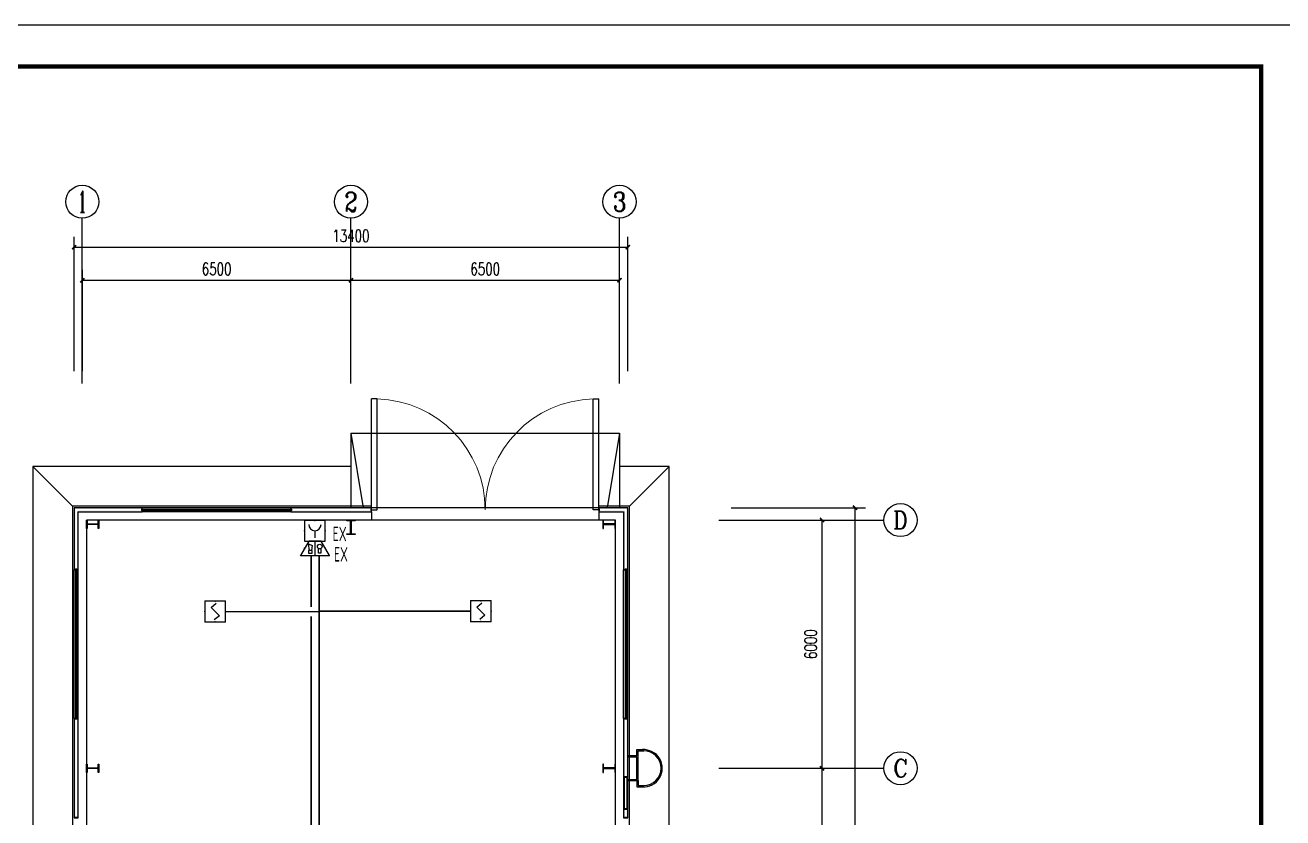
# Model space of a CAD drawing. Extents: x 1151645 to 1632247, y -116298 to 25377.
# Drawn here: x 1396320 to 1426756, y -60768 to -41598 of the extents above; entities that cross this region are included whole.
import ezdxf
from ezdxf.enums import TextEntityAlignment as Align

# ---------------------------------------------------------------- set-up
doc = ezdxf.new("R2010")
doc.units = 0
doc.header["$LTSCALE"] = 1000
doc.header["$MEASUREMENT"] = 0
doc.linetypes.add('DASH', pattern=[0.35, 0.25, -0.1])
doc.layers.get('0').update_dxf_attribs({"linetype": 'CONTINUOUS'})
doc.layers.get('Defpoints').update_dxf_attribs({"linetype": 'CONTINUOUS'})
for name, color, linetype in [('AXIS_TEXT', 7, 'CONTINUOUS'), ('EQUIP-消防', 3, 'CONTINUOUS'), ('PUB_TITLE', 4, 'CONTINUOUS'), ('WIRE-消防', 5, 'CONTINUOUS'), ('WIRE-照明', 1, 'CONTINUOUS'), ('建筑底图', 251, 'CONTINUOUS'), ('电气文字', 7, 'CONTINUOUS')]:
    doc.layers.add(name, color=color, linetype=linetype)
doc.styles.add('_TCH_AXIS', font='COMPLEX', dxfattribs={"bigfont": 'GBCBIG'})
doc.styles.add('_TCH_DIM_T3', font='SIMPLEX', dxfattribs={"width": 0.705882, "bigfont": 'GBCBIG'})
doc.styles.add('COMPLEX', font='COMPLEX')
doc.styles.add('sceie', font='sceie.shx', dxfattribs={"width": 0.7, "bigfont": 'sceic.shx'})
doc.styles.get("Standard").update_dxf_attribs({"font": 'GBENOR', "bigfont": 'GBCBIG'})
doc.dimstyles.new('_TCH_ARCH&&100', dxfattribs={"dimtxt": 297.5, "dimasz": 100, "dimexe": 250, "dimexo": 300, "dimgap": 126.25, "dimtad": 1, "dimdec": 0, "dimzin": 0, "dimdsep": 46, "dimtxsty": '_TCH_DIM_T3', "dimblk": 'ARCHTICK', "dimcen": 0.09, "dimclrt": 7, "dimazin": 2, "dimtfac": 1, "dimtdec": 0, "dimtix": 1, "dimtmove": 2, "dimatfit": 3, "dimfxl": 0, "dimtolj": 1, "dimtzin": 0, "dimarcsym": 0})

# ---------------------------------------------------------------- blocks, each defined once
blk = doc.blocks.new('$equip$00002657')
for p, q in [((-0.5, 1), (-0.5, 0)), ((0.5, 1), (-0.5, 1)), ((0.5, 0), (0.5, 1)), ((-0.5, 0), (0.5, 0)), ((0, 0.5), (0, 0.15))]:
    blk.add_line(p, q)
at = {"const_width": 0.04}
blk.add_lwpolyline([(-0.5, 1), (0.5, 1), (0.5, 0), (-0.5, 0), (-0.5, 1), (0.5, 1)], dxfattribs=at)
blk.add_arc((0, 0.8), 0.3, 180, 0)
for p in [(0, 1), (-0.5, 0.5), (0, 0), (0.5, 0.5)]:
    blk.add_point(p)
at = {"color": 7, "flags": 1}
for tag, height, p in [('A', 0.00002, (0, 0)), ('B', 0.4, (0.762, 0.292))]:
    blk.add_attdef(tag, text='', height=height, dxfattribs=at).set_placement(p, align=Align.MIDDLE_CENTER)
blk = doc.blocks.new('$equip$00002679')
for p, q in [((-0.3, 0.699), (-0.703, 0)), ((0.3, 0.699), (-0.3, 0.699)), ((0.3, 0.699), (-0.3, 0.699)), ((0, 0.699), (0, 0)), ((0.703, 0), (0.3, 0.699)), ((-0.703, 0), (0.703, 0)), ((-0.264, 0.249), (-0.304, 0.569)), ((-0.304, 0.569), (-0.128, 0.489)), ((-0.304, 0.249), (-0.304, 0.113)), ((-0.128, 0.249), (-0.304, 0.249)), ((-0.304, 0.113), (-0.128, 0.113)), ((-0.128, 0.489), (-0.168, 0.249)), ((-0.128, 0.113), (-0.128, 0.249)), ((0.174, 0.11), (0.174, 0.338)), ((0.294, 0.11), (0.174, 0.11)), ((0.294, 0.338), (0.294, 0.11))]:
    blk.add_line(p, q)
at = {"const_width": 0.04}
for points in [[(-0.299, 0.699), (0.301, 0.699), (0.703, 0), (-0.702, 0), (-0.299, 0.699), (0.301, 0.699)], [(-0.3, 0.699), (0.3, 0.699), (0.703, 0), (-0.703, 0), (-0.3, 0.699), (0.3, 0.699)]]:
    blk.add_lwpolyline(points, dxfattribs=at)
blk.add_circle((0.234, 0.43), 0.111)
for p in [(0, 0.699), (-0.501, 0.349), (0, 0), (0.502, 0.349)]:
    blk.add_point(p)
at = {"color": 7, "flags": 1}
for tag, height, p in [('A', 0.00002, (0, 0)), ('B', 0.4, (0.961, 0.299))]:
    blk.add_attdef(tag, text='', height=height, dxfattribs=at).set_placement(p, align=Align.MIDDLE_CENTER)
blk = doc.blocks.new('$Equip$00002649')
for p, q in [((-0.5, 0.5), (-0.5, -0.5)), ((0.5, 0.5), (-0.5, 0.5)), ((-0.2, 0.2), (0.05, 0.4)), ((0, 0), (-0.2, 0.2)), ((0, 0), (0.2, -0.2)), ((0.5, -0.5), (0.5, 0.5)), ((-0.5, -0.5), (0.5, -0.5)), ((0.2, -0.2), (-0.05, -0.4))]:
    blk.add_line(p, q)
at = {"const_width": 0.04}
blk.add_lwpolyline([(-0.5, 0.5), (0.5, 0.5), (0.5, -0.5), (-0.5, -0.5), (-0.5, 0.5), (0.5, 0.5)], dxfattribs=at)
for p in [(-0.5, 0), (0, 0.5), (0.5, 0), (0, -0.5)]:
    blk.add_point(p)
at = {"color": 7, "flags": 1}
for tag, height, p in [('A', 0.00002, (0, 0)), ('B', 0.4, (0.762, -0.208))]:
    blk.add_attdef(tag, text='', height=height, dxfattribs=at).set_placement(p, align=Align.MIDDLE_CENTER)
blk = doc.blocks.new('_AXISO')
blk.add_circle((0, 0), 0.5)
at = {"layer": 'AXIS_TEXT', "style": 'COMPLEX', "width": 1.041667}
blk.add_attdef('A', text='', height=0.56, dxfattribs=at).set_placement((-0.25, -0.28), (0.25, -0.28), align=Align.FIT)
blk = doc.blocks.new('$TCHSYS$WIN2D')
for p, q in [((-0.5, 0.5), (0.5, 0.5)), ((-0.5, 0.5), (-0.5, -0.5)), ((0.5, 0.5), (0.5, -0.5)), ((0.5, 0.1667), (-0.5, 0.1667)), ((0.5, -0.1667), (-0.5, -0.1667)), ((-0.5, -0.5), (0.5, -0.5))]:
    blk.add_line(p, q)
blk = doc.blocks.new('$DorLib2D$00000002')
for p, q in [((-0.5, 0), (-0.5, 0.4875)), ((-0.475, 0.4875), (-0.5, 0.4875)), ((-0.475, 0), (-0.475, 0.4875)), ((0.475, 0), (0.475, 0.4875)), ((0.475, 0.4875), (0.5, 0.4875)), ((0.5, 0), (0.5, 0.4875)), ((-0.5, 0), (-0.475, 0)), ((0.5, 0), (0.475, 0))]:
    blk.add_line(p, q)
at = {"lineweight": 13}
for centre, start, end in [((-0.4875, 0), 0, 88.5307), ((0.4875, 0), 91.4693, 180)]:
    blk.add_arc(centre, 0.4875, start, end, dxfattribs=at)
blk = doc.blocks.new('_ArchTick')
at = {"color": 0, "linetype": 'ByBlock', "const_width": 0.4}
blk.add_lwpolyline([(-0.5, -0.5), (0.5, 0.5)], dxfattribs=at)
blk = doc.blocks.new('*D148')
at = {"layer": 'Defpoints', "color": 0, "transparency": 16777216}
for p in [(1404204, -47768), (1397704, -50268), (1404204, -50268)]:
    blk.add_point(p, dxfattribs=at)
at = {"layer": '建筑底图', "color": 0, "lineweight": -2, "transparency": 16777216}
for p, q in [((1397704, -49968), (1397704, -47518)), ((1397704, -47768), (1404204, -47768)), ((1404204, -49968), (1404204, -47518))]:
    blk.add_line(p, q, dxfattribs=at)
at = {"layer": '建筑底图', "color": 0, "lineweight": -2, "transparency": 16777216, "xscale": 100, "yscale": 100, "zscale": 100, "rotation": 180}
blk.add_blockref('_ArchTick', (1397704, -47768), dxfattribs=at)
at = {"layer": '建筑底图', "color": 0, "lineweight": -2, "transparency": 16777216, "xscale": 100, "yscale": 100, "zscale": 100}
blk.add_blockref('_ArchTick', (1404204, -47768), dxfattribs=at)
at = {"layer": '建筑底图', "color": 7, "transparency": 16777216, "insert": (1400954, -47493), "char_height": 297.5, "attachment_point": 5, "style": '_TCH_DIM_T3'}
blk.add_mtext('\\A1;6500', dxfattribs=at)
blk = doc.blocks.new('*D149')
at = {"layer": 'Defpoints', "color": 0, "transparency": 16777216}
for p in [(1410704, -47768), (1404204, -50268), (1410704, -50268)]:
    blk.add_point(p, dxfattribs=at)
at = {"layer": '建筑底图', "color": 0, "lineweight": -2, "transparency": 16777216}
for p, q in [((1404204, -49968), (1404204, -47518)), ((1404204, -47768), (1410704, -47768)), ((1410704, -49968), (1410704, -47518))]:
    blk.add_line(p, q, dxfattribs=at)
at = {"layer": '建筑底图', "color": 0, "lineweight": -2, "transparency": 16777216, "xscale": 100, "yscale": 100, "zscale": 100, "rotation": 180}
blk.add_blockref('_ArchTick', (1404204, -47768), dxfattribs=at)
at = {"layer": '建筑底图', "color": 0, "lineweight": -2, "transparency": 16777216, "xscale": 100, "yscale": 100, "zscale": 100}
blk.add_blockref('_ArchTick', (1410704, -47768), dxfattribs=at)
at = {"layer": '建筑底图', "color": 7, "transparency": 16777216, "insert": (1407454, -47493), "char_height": 297.5, "attachment_point": 5, "style": '_TCH_DIM_T3'}
blk.add_mtext('\\A1;6500', dxfattribs=at)
blk = doc.blocks.new('*D150')
at = {"layer": 'Defpoints', "color": 0, "transparency": 16777216}
for p in [(1410904, -46968), (1397504, -50268), (1410904, -50268)]:
    blk.add_point(p, dxfattribs=at)
at = {"layer": '建筑底图', "color": 0, "lineweight": -2, "transparency": 16777216}
for p, q in [((1397504, -49968), (1397504, -46718)), ((1410904, -49968), (1410904, -46718)), ((1397504, -46968), (1410904, -46968))]:
    blk.add_line(p, q, dxfattribs=at)
at = {"layer": '建筑底图', "color": 0, "lineweight": -2, "transparency": 16777216, "xscale": 100, "yscale": 100, "zscale": 100, "rotation": 180}
blk.add_blockref('_ArchTick', (1397504, -46968), dxfattribs=at)
at = {"layer": '建筑底图', "color": 0, "lineweight": -2, "transparency": 16777216, "xscale": 100, "yscale": 100, "zscale": 100}
blk.add_blockref('_ArchTick', (1410904, -46968), dxfattribs=at)
at = {"layer": '建筑底图', "color": 7, "transparency": 16777216, "insert": (1404204, -46693), "char_height": 297.5, "attachment_point": 5, "style": '_TCH_DIM_T3'}
blk.add_mtext('\\A1;13400', dxfattribs=at)
blk = doc.blocks.new('*D155')
at = {"layer": 'Defpoints', "color": 0, "transparency": 16777216}
for p in [(1413104, -53568), (1415604, -53568), (1413104, -59568)]:
    blk.add_point(p, dxfattribs=at)
at = {"layer": '建筑底图', "color": 0, "lineweight": -2, "transparency": 16777216}
for p, q in [((1413404, -53568), (1415854, -53568)), ((1415604, -59568), (1415604, -53568)), ((1413404, -59568), (1415854, -59568))]:
    blk.add_line(p, q, dxfattribs=at)
at = {"layer": '建筑底图', "color": 0, "lineweight": -2, "transparency": 16777216, "xscale": 100, "yscale": 100, "zscale": 100}
for p, rotation in [((1415604, -53568), 90), ((1415604, -59568), 270)]:
    blk.add_blockref('_ArchTick', p, dxfattribs=dict(at, rotation=rotation))
at = {"layer": '建筑底图', "color": 7, "transparency": 16777216, "insert": (1415329, -56568), "char_height": 297.5, "attachment_point": 5, "rotation": 90, "style": '_TCH_DIM_T3'}
blk.add_mtext('\\A1;6000', dxfattribs=at)
blk = doc.blocks.new('*D156')
at = {"layer": 'Defpoints', "color": 0, "transparency": 16777216}
for p in [(1413104, -59568), (1415604, -59568), (1413104, -65568)]:
    blk.add_point(p, dxfattribs=at)
at = {"layer": '建筑底图', "color": 0, "lineweight": -2, "transparency": 16777216}
for p, q in [((1413404, -59568), (1415854, -59568)), ((1415604, -65568), (1415604, -59568)), ((1413404, -65568), (1415854, -65568))]:
    blk.add_line(p, q, dxfattribs=at)
at = {"layer": '建筑底图', "color": 0, "lineweight": -2, "transparency": 16777216, "xscale": 100, "yscale": 100, "zscale": 100}
for p, rotation in [((1415604, -59568), 90), ((1415604, -65568), 270)]:
    blk.add_blockref('_ArchTick', p, dxfattribs=dict(at, rotation=rotation))
at = {"layer": '建筑底图', "color": 7, "transparency": 16777216, "insert": (1415329, -62568), "char_height": 297.5, "attachment_point": 5, "rotation": 90, "style": '_TCH_DIM_T3'}
blk.add_mtext('\\A1;6000', dxfattribs=at)
blk = doc.blocks.new('*D158')
at = {"layer": 'Defpoints', "color": 0, "transparency": 16777216}
for p in [(1413104, -53268), (1416404, -53268), (1413104, -71868)]:
    blk.add_point(p, dxfattribs=at)
at = {"layer": '建筑底图', "color": 0, "lineweight": -2, "transparency": 16777216}
for p, q in [((1413404, -53268), (1416654, -53268)), ((1416404, -71868), (1416404, -53268)), ((1413404, -71868), (1416654, -71868))]:
    blk.add_line(p, q, dxfattribs=at)
at = {"layer": '建筑底图', "color": 0, "lineweight": -2, "transparency": 16777216, "xscale": 100, "yscale": 100, "zscale": 100}
for p, rotation in [((1416404, -53268), 90), ((1416404, -71868), 270)]:
    blk.add_blockref('_ArchTick', p, dxfattribs=dict(at, rotation=rotation))
at = {"layer": '建筑底图', "color": 7, "transparency": 16777216, "insert": (1416129, -62568), "char_height": 297.5, "attachment_point": 5, "rotation": 90, "style": '_TCH_DIM_T3'}
blk.add_mtext('\\A1;18600', dxfattribs=at)

msp = doc.modelspace()

# ---------------------------------------------------------------- hatches: boundary and pattern name
at = {"layer": '建筑底图'}
for points in [[(1397503.6, -53267.7), (1397503.6, -54767.7), (1397533.6, -54737.7), (1397533.6, -53297.7)], [(1399153.6, -53267.7), (1397503.6, -53267.7), (1397533.6, -53297.7), (1399123.6, -53297.7)], [(1397603.6, -54767.7), (1397603.6, -53367.7), (1397573.6, -53337.7), (1397573.6, -54737.7)], [(1397603.6, -53367.7), (1399153.6, -53367.7), (1399123.6, -53337.7), (1397573.6, -53337.7)], [(1399153.6, -53367.7), (1399153.6, -53267.7), (1399123.6, -53297.7), (1399123.6, -53337.7)], [(1404703.6, -53267.7), (1402753.6, -53267.7), (1402783.6, -53297.7), (1404673.6, -53297.7)], [(1402753.6, -53267.7), (1402753.6, -53367.7), (1402783.6, -53337.7), (1402783.6, -53297.7)], [(1402753.6, -53367.7), (1404703.6, -53367.7), (1404673.6, -53337.7), (1402783.6, -53337.7)], [(1404703.6, -53367.7), (1404703.6, -53267.7), (1404673.6, -53297.7), (1404673.6, -53337.7)], [(1410903.6, -53267.7), (1410203.6, -53267.7), (1410233.6, -53297.7), (1410873.6, -53297.7)], [(1410203.6, -53267.7), (1410203.6, -53367.7), (1410233.6, -53337.7), (1410233.6, -53297.7)], [(1410203.6, -53367.7), (1410803.6, -53367.7), (1410833.6, -53337.7), (1410233.6, -53337.7)], [(1410803.6, -53367.7), (1410803.6, -54767.7), (1410833.6, -54737.7), (1410833.6, -53337.7)], [(1410903.6, -54767.7), (1410903.6, -53267.7), (1410873.6, -53297.7), (1410873.6, -54737.7)], [(1398087.6, -53657.7), (1398087.6, -53567.7), (1398103.6, -53567.7), (1398103.6, -53767.7), (1398087.6, -53767.7), (1398087.6, -53677.7), (1397819.6, -53677.7), (1397819.6, -53767.7), (1397803.6, -53767.7), (1397803.6, -53567.7), (1397819.6, -53567.7), (1397819.6, -53657.7)], [(1404193.6, -53583.7), (1404103.6, -53583.7), (1404103.6, -53567.7), (1404303.6, -53567.7), (1404303.6, -53583.7), (1404213.6, -53583.7), (1404213.6, -53901.7), (1404303.6, -53901.7), (1404303.6, -53917.7), (1404103.6, -53917.7), (1404103.6, -53901.7), (1404193.6, -53901.7)], [(1410319.6, -53657.7), (1410319.6, -53567.7), (1410303.6, -53567.7), (1410303.6, -53767.7), (1410319.6, -53767.7), (1410319.6, -53677.7), (1410587.6, -53677.7), (1410587.6, -53767.7), (1410603.6, -53767.7), (1410603.6, -53567.7), (1410587.6, -53567.7), (1410587.6, -53657.7)], [(1397503.6, -54767.7), (1397603.6, -54767.7), (1397573.6, -54737.7), (1397533.6, -54737.7)], [(1410803.6, -54767.7), (1410903.6, -54767.7), (1410873.6, -54737.7), (1410833.6, -54737.7)], [(1397603.6, -58367.7), (1397503.6, -58367.7), (1397533.6, -58397.7), (1397573.6, -58397.7)], [(1397503.6, -58367.7), (1397503.6, -60767.7), (1397533.6, -60737.7), (1397533.6, -58397.7)], [(1397603.6, -60767.7), (1397603.6, -58367.7), (1397573.6, -58397.7), (1397573.6, -60737.7)], [(1410903.6, -58367.7), (1410803.6, -58367.7), (1410833.6, -58397.7), (1410873.6, -58397.7)], [(1410803.6, -58367.7), (1410803.6, -60767.7), (1410833.6, -60737.7), (1410833.6, -58397.7)], [(1410903.6, -60767.7), (1410903.6, -58367.7), (1410873.6, -58397.7), (1410873.6, -60737.7)], [(1398087.6, -59557.7), (1398087.6, -59467.7), (1398103.6, -59467.7), (1398103.6, -59667.7), (1398087.6, -59667.7), (1398087.6, -59577.7), (1397819.6, -59577.7), (1397819.6, -59667.7), (1397803.6, -59667.7), (1397803.6, -59467.7), (1397819.6, -59467.7), (1397819.6, -59557.7)], [(1410319.6, -59557.7), (1410319.6, -59467.7), (1410303.6, -59467.7), (1410303.6, -59667.7), (1410319.6, -59667.7), (1410319.6, -59577.7), (1410587.6, -59577.7), (1410587.6, -59667.7), (1410603.6, -59667.7), (1410603.6, -59467.7), (1410587.6, -59467.7), (1410587.6, -59557.7)], [(1397503.6, -60767.7), (1397603.6, -60767.7), (1397573.6, -60737.7), (1397533.6, -60737.7)], [(1410803.6, -60767.7), (1410903.6, -60767.7), (1410873.6, -60737.7), (1410833.6, -60737.7)]]:
    msp.add_hatch(color=256, dxfattribs=at).paths.add_polyline_path(points)

# ---------------------------------------------------------------- linework, layer by layer
at = {"layer": 'PUB_TITLE', "color": 4}
msp.add_lwpolyline([(1343131.1, -100998.1), (1427231.1, -100998.1), (1427231.1, -41598.1), (1343131.1, -41598.1)], close=True, dxfattribs=at)
at = {"layer": 'PUB_TITLE', "color": 4, "const_width": 100}
msp.add_lwpolyline([(1345631.1, -99998.1), (1426231.1, -99998.1), (1426231.1, -42598.1), (1345631.1, -42598.1)], close=True, dxfattribs=at)
at = {"layer": 'WIRE-消防', "color": 5, "linetype": 'Continuous', "const_width": 35}
for points in [[(1403434.2, -70034.1), (1403434.2, -54423.4)], [(1401169.9, -55779.8), (1403429.8, -55779.8)], [(1403434.2, -55769.6), (1407098, -55769.6)]]:
    msp.add_lwpolyline(points, dxfattribs=at)
at = {"layer": 'WIRE-照明', "color": 1, "linetype": 'DASH', "const_width": 35}
for points in [[(1403242.1, -55667.3), (1403242.1, -54423.4)], [(1403242.1, -61467.3), (1403242.1, -55892.3)]]:
    msp.add_lwpolyline(points, dxfattribs=at)
at = {"layer": '建筑底图'}
for p, q in [((1397703.6, -50267.7), (1397703.6, -46267.7)), ((1404203.6, -50267.7), (1404203.6, -46267.7)), ((1410703.6, -50267.7), (1410703.6, -46267.7)), ((1404203.6, -51467.7), (1410703.6, -51467.7)), ((1404203.6, -51467.7), (1404503.6, -53267.7)), ((1404203.6, -51467.7), (1404203.6, -53267.7)), ((1410703.6, -51467.7), (1410403.6, -53267.7)), ((1410703.6, -51467.7), (1410703.6, -53267.7)), ((1397463.6, -53227.7), (1396503.6, -52267.7)), ((1410943.6, -53227.7), (1411903.6, -52267.7)), ((1404703.6, -53267.7), (1404703.6, -53227.7)), ((1410203.6, -53267.7), (1410203.6, -53227.7)), ((1397503.6, -53267.7), (1397503.6, -54767.7)), ((1399153.6, -53267.7), (1397503.6, -53267.7)), ((1397603.6, -54767.7), (1397603.6, -53367.7)), ((1397603.6, -53367.7), (1399153.6, -53367.7)), ((1399153.6, -53367.7), (1399153.6, -53267.7)), ((1404703.6, -53267.7), (1402753.6, -53267.7)), ((1402753.6, -53267.7), (1402753.6, -53367.7)), ((1402753.6, -53367.7), (1404703.6, -53367.7)), ((1410203.6, -53267.7), (1404703.6, -53267.7)), ((1404703.6, -53367.7), (1404703.6, -53267.7)), ((1404703.6, -53367.7), (1404703.6, -53567.7)), ((1410903.6, -53267.7), (1410203.6, -53267.7)), ((1410203.6, -53267.7), (1410203.6, -53367.7)), ((1410203.6, -53367.7), (1410203.6, -53567.7)), ((1410203.6, -53367.7), (1410803.6, -53367.7)), ((1410803.6, -53367.7), (1410803.6, -54767.7)), ((1410903.6, -54767.7), (1410903.6, -53267.7)), ((1413103.6, -53567.7), (1417103.6, -53567.7)), ((1397503.6, -54767.7), (1397603.6, -54767.7)), ((1410803.6, -54767.7), (1410903.6, -54767.7)), ((1397603.6, -58367.7), (1397503.6, -58367.7)), ((1397503.6, -58367.7), (1397503.6, -60767.7)), ((1397603.6, -60767.7), (1397603.6, -58367.7)), ((1410903.6, -58367.7), (1410803.6, -58367.7)), ((1410803.6, -58367.7), (1410803.6, -60767.7)), ((1410903.6, -60767.7), (1410903.6, -58367.7)), ((1411123.6, -59118.7), (1411303.6, -59118.7)), ((1411123.6, -59267.7), (1411123.6, -59118.7)), ((1411153.6, -59147.7), (1411288.8, -59147.7)), ((1411153.6, -59267.7), (1411153.6, -59147.7)), ((1413103.6, -59567.7), (1417103.6, -59567.7)), ((1411123.6, -59867.7), (1411123.6, -60016.7)), ((1411153.6, -59867.7), (1411153.6, -59987.7)), ((1411123.6, -60016.7), (1411303.6, -60016.7)), ((1411153.6, -59987.7), (1411288.8, -59987.7)), ((1397503.6, -60767.7), (1397603.6, -60767.7)), ((1410803.6, -60767.7), (1410903.6, -60767.7))]:
    msp.add_line(p, q, dxfattribs=at)
for points in [[(1404203.6, -52267.7), (1396503.6, -52267.7), (1396503.6, -72867.7), (1404203.6, -72867.7)], [(1410703.6, -72867.7), (1411903.6, -72867.7), (1411903.6, -52267.7), (1410703.6, -52267.7)], [(1404703.6, -53227.7), (1397463.6, -53227.7), (1397463.6, -71907.7), (1404703.6, -71907.7)], [(1410203.6, -71907.7), (1410943.6, -71907.7), (1410943.6, -53227.7), (1410203.6, -53227.7)], [(1398303.6, -53567.7), (1397803.6, -53567.7), (1397803.6, -71567.7), (1401353.6, -71567.7)], [(1410203.6, -71567.7), (1410603.6, -71567.7), (1410603.6, -53567.7), (1398262.2, -53567.7)], [(1410903.6, -59867.7), (1411153.6, -59867.7), (1411153.6, -59267.7), (1410903.6, -59267.7)], [(1410903.6, -59837.7), (1411123.6, -59837.7), (1411123.6, -59297.7), (1410903.6, -59297.7)], [(1410903.6, -60560.2), (1410903.6, -59775.2), (1410803.6, -59775.2), (1410803.6, -60560.2), (1410903.6, -60560.2)]]:
    msp.add_lwpolyline(points, dxfattribs=at)
for points in [[(1397803.6, -53767.7), (1397803.6, -53567.7), (1397819.6, -53567.7), (1397819.6, -53657.7), (1398087.6, -53657.7), (1398087.6, -53567.7), (1398103.6, -53567.7), (1398103.6, -53767.7), (1398087.6, -53767.7), (1398087.6, -53677.7), (1397819.6, -53677.7), (1397819.6, -53767.7)], [(1404303.6, -53917.7), (1404103.6, -53917.7), (1404103.6, -53901.7), (1404193.6, -53901.7), (1404193.6, -53583.7), (1404103.6, -53583.7), (1404103.6, -53567.7), (1404303.6, -53567.7), (1404303.6, -53583.7), (1404213.6, -53583.7), (1404213.6, -53901.7), (1404303.6, -53901.7)], [(1410603.6, -53767.7), (1410603.6, -53567.7), (1410587.6, -53567.7), (1410587.6, -53657.7), (1410319.6, -53657.7), (1410319.6, -53567.7), (1410303.6, -53567.7), (1410303.6, -53767.7), (1410319.6, -53767.7), (1410319.6, -53677.7), (1410587.6, -53677.7), (1410587.6, -53767.7)], [(1397803.6, -59667.7), (1397803.6, -59467.7), (1397819.6, -59467.7), (1397819.6, -59557.7), (1398087.6, -59557.7), (1398087.6, -59467.7), (1398103.6, -59467.7), (1398103.6, -59667.7), (1398087.6, -59667.7), (1398087.6, -59577.7), (1397819.6, -59577.7), (1397819.6, -59667.7)], [(1410603.6, -59667.7), (1410603.6, -59467.7), (1410587.6, -59467.7), (1410587.6, -59557.7), (1410319.6, -59557.7), (1410319.6, -59467.7), (1410303.6, -59467.7), (1410303.6, -59667.7), (1410319.6, -59667.7), (1410319.6, -59577.7), (1410587.6, -59577.7), (1410587.6, -59667.7)], [(1410888.6, -60545.2), (1410888.6, -59790.2), (1410818.6, -59790.2), (1410818.6, -60545.2)]]:
    msp.add_lwpolyline(points, close=True, dxfattribs=at)
for radius, start, end in [(450, 266.17745, 93.82255), (420, 270, 90)]:
    msp.add_arc((1411288.8, -59567.7), radius, start, end, dxfattribs=at)

# ---------------------------------------------------------------- block references
at = {"layer": 'EQUIP-消防', "xscale": 500, "yscale": 500, "zscale": 500}
for name, p in [('$equip$00002657', (1403332.8, -54074.1)), ('$equip$00002679', (1403332.4, -54423.4))]:
    msp.add_blockref(name, p, dxfattribs=at)
at = {"layer": 'EQUIP-消防', "color": 0, "xscale": 500, "yscale": 500, "zscale": 500}
for p in [(1400919.9, -55779.8), (1407348, -55769.6)]:
    msp.add_blockref('$Equip$00002649', p, dxfattribs=at)
at = {"layer": '建筑底图'}
ref = msp.add_blockref('_AXISO', (1397703.6, -45867.7), dxfattribs=dict(at, xscale=800, yscale=800, zscale=800))
ref.add_attrib('A', '1', dxfattribs={"layer": 'AXIS_TEXT', "color": 0, "height": 514.7, "style": '_TCH_AXIS'}).set_placement((1397593.3, -46125.1), (1397813.9, -46125.1), align=Align.FIT)
ref = msp.add_blockref('_AXISO', (1404203.6, -45867.7), dxfattribs=dict(at, xscale=800, yscale=800, zscale=800))
ref.add_attrib('A', '2', dxfattribs={"layer": 'AXIS_TEXT', "color": 0, "height": 465.9, "style": '_TCH_AXIS'}).set_placement((1404048.3, -46100.7), (1404358.9, -46100.7), align=Align.FIT)
ref = msp.add_blockref('_AXISO', (1410703.6, -45867.7), dxfattribs=dict(at, xscale=800, yscale=800, zscale=800))
ref.add_attrib('A', '3', dxfattribs={"layer": 'AXIS_TEXT', "color": 0, "height": 465.9, "style": '_TCH_AXIS'}).set_placement((1410548.3, -46100.7), (1410858.9, -46100.7), align=Align.FIT)
for name, p, xscale, yscale, zscale, rotation in [('$DorLib2D$00000002', (1407453.6, -53317.7), -5500, -5500, -5500, 180), ('$TCHSYS$WIN2D', (1400953.6, -53317.7), 3600, 100, 3600, 180), ('$TCHSYS$WIN2D', (1397553.6, -56567.7), 3600, -100, 3600, 90), ('$TCHSYS$WIN2D', (1410853.6, -56567.7), 3600, 100, 3600, 90)]:
    msp.add_blockref(name, p, dxfattribs=dict(at, xscale=xscale, yscale=yscale, zscale=zscale, rotation=rotation))
ref = msp.add_blockref('_AXISO', (1417503.6, -53567.7), dxfattribs=dict(at, xscale=800, yscale=800, zscale=800))
ref.add_attrib('A', 'D', dxfattribs={"layer": 'AXIS_TEXT', "color": 0, "height": 425.2, "style": '_TCH_AXIS', "width": 1.058824}).set_placement((1417321.4, -53780.3), (1417685.8, -53780.3), align=Align.FIT)
ref = msp.add_blockref('_AXISO', (1417503.6, -59567.7), dxfattribs=dict(at, xscale=800, yscale=800, zscale=800))
ref.add_attrib('A', 'C', dxfattribs={"layer": 'AXIS_TEXT', "color": 0, "height": 435.3, "style": '_TCH_AXIS', "width": 1.133333}).set_placement((1417327.4, -59785.4), (1417679.8, -59785.4), align=Align.FIT)

# ---------------------------------------------------------------- texts
at = {"layer": '电气文字', "style": 'sceie', "width": 0.7}
for p in [(1403761.1, -54077.5), (1403792.4, -54570.9)]:
    msp.add_text('EX', height=350, dxfattribs=at).set_placement(p)

# ---------------------------------------------------------------- dimensions: what is measured, and where the dimension line sits
at = {"layer": '建筑底图'}
for p1, p2, distance, picture, middle in [((1397503.6, -50267.7), (1410903.6, -50267.7), 3300, '*D150', (1404203.6, -46692.7)), ((1397703.6, -50267.7), (1404203.6, -50267.7), 2500, '*D148', (1400953.6, -47492.7)), ((1404203.6, -50267.7), (1410703.6, -50267.7), 2500, '*D149', (1407453.6, -47492.7)), ((1413103.6, -71867.7), (1413103.6, -53267.7), -3300, '*D158', (1416128.6, -62567.7)), ((1413103.6, -59567.7), (1413103.6, -53567.7), -2500, '*D155', (1415328.6, -56567.7)), ((1413103.6, -65567.7), (1413103.6, -59567.7), -2500, '*D156', (1415328.6, -62567.7))]:
    dim = msp.add_aligned_dim(p1=p1, p2=p2, distance=distance, dimstyle='_TCH_ARCH&&100', dxfattribs=at)
    dim.commit()
    dim.dimension.update_dxf_attribs({"geometry": picture, "text_midpoint": middle})

doc.saveas('drawing.dxf')
